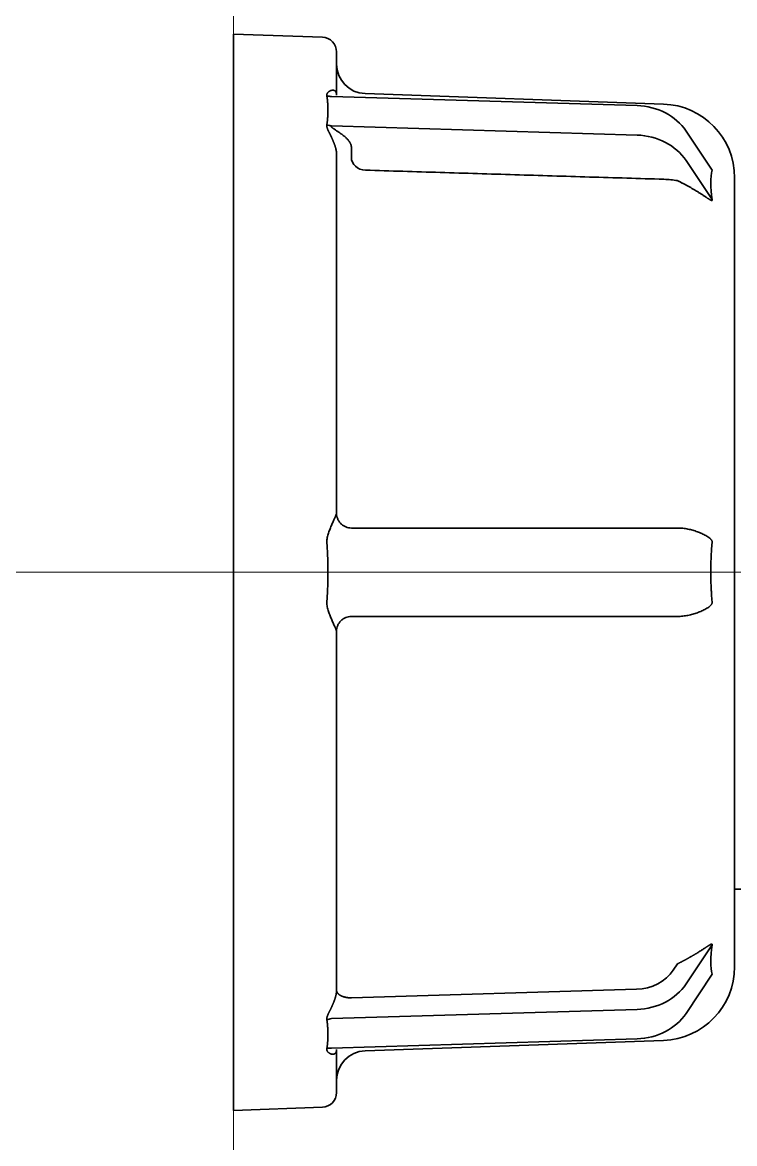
# Model space of a CAD drawing. Extents: x 6327 to 10269, y -393 to 3036.
# Drawn here: x 9422.17 to 9446.32, y 1330.65 to 1368.67 of the extents above; entities that cross this region are included whole.
import ezdxf

# ---------------------------------------------------------------- set-up
doc = ezdxf.new("R2010")
doc.units = 0
doc.header["$LTSCALE"] = 5
doc.layers.get('0').update_dxf_attribs({"linetype": 'CONTINUOUS', "lineweight": 0})
doc.layers.add('1', color=7, linetype='CONTINUOUS', true_color=0xffffff)

msp = doc.modelspace()

# ---------------------------------------------------------------- linework, layer by layer
at = {"color": 4}
for p, q in [((9429.323, 1400.026), (9429.323, 1300.026)), ((9379.323, 1350.026), (9479.323, 1350.026))]:
    msp.add_line(p, q, dxfattribs=at)
at = {"layer": '1', "color": 7, "linetype": 'Continuous', "lineweight": 35}
for p, q in [((9429.323, 1331.776), (9429.323, 1368.276)), ((9432.34, 1368.171), (9429.323, 1368.276)), ((9432.823, 1367.671), (9432.823, 1366.209)), ((9443.91, 1365.904), (9433.788, 1366.257)), ((9432.645, 1366.166), (9443.015, 1365.852)), ((9443.015, 1364.852), (9432.645, 1365.166)), ((9444.677, 1364.987), (9445.561, 1363.662)), ((9433.323, 1364.098), (9433.323, 1364.462)), ((9432.823, 1364.209), (9432.823, 1352.026)), ((9445.561, 1362.662), (9444.677, 1363.987)), ((9446.323, 1363.406), (9446.323, 1336.647)), ((9433.323, 1351.526), (9442.997, 1351.526)), ((9442.997, 1351.526), (9444.244, 1351.526)), ((9444.244, 1351.526), (9444.311, 1351.526)), ((9444.386, 1351.526), (9444.311, 1351.526)), ((9442.997, 1348.526), (9433.323, 1348.526)), ((9444.244, 1348.526), (9442.997, 1348.526)), ((9444.244, 1348.526), (9444.311, 1348.526)), ((9444.311, 1348.526), (9444.386, 1348.526)), ((9432.823, 1348.026), (9432.823, 1335.844)), ((9446.323, 1339.276), (9447.857, 1339.276)), ((9444.677, 1336.065), (9445.561, 1337.391)), ((9444.244, 1336.532), (9444.386, 1336.744)), ((9445.561, 1336.391), (9444.677, 1335.065)), ((9433.323, 1335.59), (9442.997, 1335.883)), ((9443.015, 1335.2), (9432.645, 1334.887)), ((9432.645, 1333.887), (9443.015, 1334.2)), ((9433.788, 1333.795), (9443.91, 1334.148)), ((9432.823, 1332.381), (9432.823, 1333.844)), ((9429.323, 1331.776), (9432.34, 1331.881))]:
    msp.add_line(p, q, dxfattribs=at)
for centre, radius, start, end in [((9432.323, 1367.671), 0.5, 0, 88), ((9433.823, 1367.257), 1, 180, 268), ((9443.823, 1363.406), 2.5, 0, 88), ((9443.823, 1336.647), 2.5, 272, 0), ((9433.823, 1332.795), 1, 92, 180), ((9432.323, 1332.381), 0.5, 272, 0)]:
    msp.add_arc(centre, radius, start, end, dxfattribs=at)
for centre, major_axis, ratio, start_param, end_param in [((9442.945, 1364.121), (-2, 0), 0.866025, 3.665191, 4.677482), ((9442.945, 1363.121), (2, 0), 0.866025, 0.523599, 1.53589), ((9433.825, 1364.096), (0.502, 0), 0.866025, 3.137813, 4.674264), ((9448.265, 1359.105), (2.46, -4.919), 0.25, 3.422403, 3.788078), ((9443.823, 1360.774), (-2.98, 0), 0.866025, 4.522349, 4.677177), ((9448.265, 1340.947), (-2.46, -4.919), 0.25, 5.6367, 6.002375), ((9442.945, 1337.181), (-1.5, 0), 0.866025, 1.605703, 2.617994), ((9442.945, 1336.931), (-2, 0), 0.866025, 1.605703, 2.617994), ((9442.945, 1335.931), (2, 0), 0.866025, 4.747296, 5.759587)]:
    msp.add_ellipse(centre, major_axis=major_axis, ratio=ratio, start_param=start_param, end_param=end_param, dxfattribs=at)
for points, knots in [([(9432.493, 1366.179), (9432.492, 1366.181), (9432.492, 1366.185), (9432.491, 1366.19), (9432.49, 1366.196), (9432.49, 1366.201), (9432.49, 1366.207), (9432.49, 1366.212), (9432.491, 1366.218), (9432.492, 1366.223), (9432.493, 1366.228), (9432.494, 1366.233), (9432.495, 1366.238), (9432.497, 1366.243), (9432.498, 1366.248), (9432.5, 1366.253), (9432.503, 1366.258), (9432.505, 1366.263), (9432.51, 1366.272), (9432.518, 1366.284), (9432.53, 1366.298), (9432.545, 1366.313), (9432.559, 1366.324), (9432.572, 1366.333), (9432.584, 1366.341), (9432.596, 1366.348), (9432.608, 1366.354), (9432.62, 1366.359), (9432.633, 1366.364), (9432.645, 1366.368), (9432.658, 1366.371), (9432.67, 1366.373), (9432.678, 1366.374), (9432.683, 1366.374)], [0, 0, 0, 0, 0.015878, 0.031814, 0.047812, 0.06388, 0.080024, 0.096249, 0.112563, 0.128971, 0.145479, 0.162093, 0.178818, 0.19566, 0.212625, 0.229717, 0.246942, 0.264306, 0.281812, 0.341486, 0.403922, 0.469212, 0.537436, 0.583365, 0.629342, 0.675374, 0.721474, 0.767649, 0.81391, 0.860266, 0.906726, 0.953301, 1, 1, 1, 1]), ([(9432.683, 1366.374), (9432.685, 1366.374), (9432.689, 1366.374), (9432.695, 1366.375), (9432.701, 1366.374), (9432.708, 1366.374), (9432.713, 1366.373), (9432.719, 1366.372), (9432.725, 1366.371), (9432.73, 1366.37), (9432.736, 1366.368), (9432.741, 1366.366), (9432.746, 1366.364), (9432.751, 1366.362), (9432.756, 1366.359), (9432.76, 1366.357), (9432.765, 1366.354), (9432.769, 1366.35), (9432.773, 1366.347), (9432.777, 1366.343), (9432.782, 1366.339), (9432.787, 1366.333), (9432.792, 1366.326), (9432.797, 1366.318), (9432.802, 1366.31), (9432.806, 1366.302), (9432.81, 1366.293), (9432.813, 1366.284), (9432.815, 1366.274), (9432.818, 1366.264), (9432.82, 1366.254), (9432.821, 1366.243), (9432.822, 1366.232), (9432.823, 1366.22), (9432.823, 1366.213), (9432.823, 1366.209)], [0, 0, 0, 0, 0.033366, 0.06622, 0.098563, 0.130401, 0.161736, 0.192573, 0.222914, 0.252765, 0.282129, 0.311011, 0.339415, 0.367347, 0.394812, 0.421815, 0.448361, 0.474458, 0.50011, 0.525325, 0.550109, 0.589003, 0.62668, 0.663174, 0.698524, 0.732768, 0.765952, 0.798124, 0.829336, 0.859645, 0.889114, 0.917809, 0.945803, 0.973173, 1, 1, 1, 1]), ([(9432.493, 1365.204), (9432.494, 1365.212), (9432.496, 1365.228), (9432.5, 1365.253), (9432.503, 1365.277), (9432.506, 1365.302), (9432.509, 1365.327), (9432.512, 1365.352), (9432.515, 1365.378), (9432.517, 1365.403), (9432.519, 1365.429), (9432.521, 1365.456), (9432.523, 1365.482), (9432.524, 1365.509), (9432.525, 1365.536), (9432.527, 1365.563), (9432.527, 1365.59), (9432.528, 1365.618), (9432.529, 1365.645), (9432.529, 1365.673), (9432.529, 1365.708), (9432.529, 1365.75), (9432.528, 1365.797), (9432.526, 1365.843), (9432.524, 1365.889), (9432.522, 1365.933), (9432.518, 1365.976), (9432.515, 1366.019), (9432.51, 1366.06), (9432.505, 1366.101), (9432.499, 1366.14), (9432.495, 1366.166), (9432.493, 1366.179)], [0, 0, 0, 0, 0.023767, 0.047813, 0.072139, 0.096746, 0.121634, 0.146804, 0.172257, 0.197993, 0.224014, 0.25032, 0.276911, 0.303788, 0.330952, 0.358404, 0.386144, 0.414172, 0.44249, 0.471098, 0.499996, 0.549727, 0.598592, 0.646596, 0.693742, 0.740031, 0.785469, 0.830058, 0.873802, 0.916704, 0.958769, 1, 1, 1, 1]), ([(9432.683, 1364.708), (9432.68, 1364.713), (9432.676, 1364.723), (9432.669, 1364.738), (9432.662, 1364.754), (9432.655, 1364.768), (9432.648, 1364.783), (9432.641, 1364.798), (9432.634, 1364.812), (9432.627, 1364.826), (9432.62, 1364.841), (9432.613, 1364.855), (9432.607, 1364.868), (9432.6, 1364.882), (9432.593, 1364.896), (9432.587, 1364.909), (9432.58, 1364.922), (9432.574, 1364.935), (9432.567, 1364.948), (9432.557, 1364.968), (9432.545, 1364.995), (9432.53, 1365.026), (9432.518, 1365.056), (9432.509, 1365.08), (9432.503, 1365.099), (9432.499, 1365.113), (9432.495, 1365.128), (9432.493, 1365.141), (9432.491, 1365.155), (9432.49, 1365.168), (9432.49, 1365.18), (9432.491, 1365.193), (9432.492, 1365.2), (9432.493, 1365.204)], [0, 0, 0, 0, 0.025956, 0.051873, 0.077753, 0.103598, 0.129409, 0.155187, 0.180935, 0.206654, 0.232345, 0.258011, 0.283653, 0.309272, 0.334871, 0.36045, 0.386012, 0.411559, 0.437091, 0.462612, 0.530774, 0.596037, 0.65848, 0.718196, 0.751132, 0.783577, 0.815565, 0.847131, 0.878313, 0.90915, 0.939682, 0.969951, 1, 1, 1, 1]), ([(9432.645, 1365.166), (9432.644, 1365.164), (9432.642, 1365.161), (9432.641, 1365.156), (9432.64, 1365.151), (9432.641, 1365.146), (9432.642, 1365.14), (9432.645, 1365.134), (9432.649, 1365.128), (9432.654, 1365.122), (9432.66, 1365.115), (9432.667, 1365.109), (9432.678, 1365.099), (9432.695, 1365.086), (9432.719, 1365.069), (9432.748, 1365.049), (9432.775, 1365.032), (9432.801, 1365.015), (9432.828, 1364.998), (9432.863, 1364.975), (9432.911, 1364.942), (9432.966, 1364.904), (9433.025, 1364.861), (9433.075, 1364.82), (9433.122, 1364.779), (9433.163, 1364.74), (9433.199, 1364.702), (9433.222, 1364.674), (9433.236, 1364.657), (9433.241, 1364.649), (9433.247, 1364.641), (9433.253, 1364.634), (9433.258, 1364.626), (9433.263, 1364.619), (9433.268, 1364.611), (9433.272, 1364.604), (9433.277, 1364.596), (9433.281, 1364.589), (9433.285, 1364.582), (9433.289, 1364.575), (9433.292, 1364.567), (9433.296, 1364.56), (9433.299, 1364.553), (9433.302, 1364.546), (9433.305, 1364.539), (9433.307, 1364.533), (9433.31, 1364.526), (9433.312, 1364.519), (9433.314, 1364.512), (9433.316, 1364.506), (9433.318, 1364.499), (9433.319, 1364.493), (9433.32, 1364.487), (9433.321, 1364.48), (9433.322, 1364.474), (9433.323, 1364.468), (9433.323, 1364.464), (9433.323, 1364.462)], [0, 0, 0, 0, 0.008827, 0.017529, 0.026214, 0.034991, 0.043964, 0.053232, 0.062884, 0.073, 0.083649, 0.094889, 0.106772, 0.133274, 0.163963, 0.19895, 0.238314, 0.259625, 0.290185, 0.329995, 0.379055, 0.458183, 0.519485, 0.58154, 0.638683, 0.690987, 0.738547, 0.781491, 0.790577, 0.79953, 0.808349, 0.817039, 0.8256, 0.834035, 0.842346, 0.850535, 0.858606, 0.86656, 0.874401, 0.882131, 0.889753, 0.89727, 0.904687, 0.912004, 0.919228, 0.92636, 0.933406, 0.940368, 0.947251, 0.954059, 0.960796, 0.967468, 0.974078, 0.980631, 0.987132, 0.993587, 1, 1, 1, 1]), ([(9432.823, 1364.209), (9432.823, 1364.211), (9432.823, 1364.216), (9432.823, 1364.223), (9432.822, 1364.231), (9432.822, 1364.239), (9432.821, 1364.247), (9432.821, 1364.255), (9432.82, 1364.263), (9432.819, 1364.271), (9432.818, 1364.28), (9432.817, 1364.288), (9432.816, 1364.297), (9432.814, 1364.306), (9432.813, 1364.315), (9432.811, 1364.325), (9432.809, 1364.334), (9432.807, 1364.344), (9432.805, 1364.353), (9432.803, 1364.363), (9432.801, 1364.373), (9432.798, 1364.383), (9432.796, 1364.394), (9432.793, 1364.404), (9432.79, 1364.414), (9432.787, 1364.425), (9432.784, 1364.436), (9432.78, 1364.451), (9432.774, 1364.471), (9432.766, 1364.496), (9432.757, 1364.521), (9432.748, 1364.547), (9432.738, 1364.573), (9432.728, 1364.599), (9432.717, 1364.626), (9432.706, 1364.653), (9432.695, 1364.68), (9432.687, 1364.699), (9432.683, 1364.708)], [0, 0, 0, 0, 0.014378, 0.028902, 0.043586, 0.058442, 0.073484, 0.088723, 0.104172, 0.11984, 0.13574, 0.151881, 0.168274, 0.184928, 0.201853, 0.219056, 0.236547, 0.254333, 0.272422, 0.290821, 0.309537, 0.328577, 0.347948, 0.367654, 0.387703, 0.408098, 0.428847, 0.449953, 0.497402, 0.546428, 0.597075, 0.649384, 0.703393, 0.759133, 0.816637, 0.875933, 0.937046, 1, 1, 1, 1]), ([(9444.386, 1363.309), (9444.397, 1363.303), (9444.42, 1363.291), (9444.455, 1363.274), (9444.49, 1363.255), (9444.527, 1363.236), (9444.565, 1363.217), (9444.604, 1363.196), (9444.644, 1363.175), (9444.685, 1363.153), (9444.727, 1363.13), (9444.769, 1363.107), (9444.812, 1363.083), (9444.856, 1363.058), (9444.901, 1363.033), (9444.946, 1363.006), (9444.991, 1362.979), (9445.037, 1362.951), (9445.082, 1362.923), (9445.124, 1362.897), (9445.163, 1362.871), (9445.202, 1362.846), (9445.243, 1362.819), (9445.283, 1362.792), (9445.322, 1362.766), (9445.355, 1362.743), (9445.383, 1362.725), (9445.407, 1362.71), (9445.427, 1362.697), (9445.446, 1362.685), (9445.463, 1362.674), (9445.48, 1362.665), (9445.495, 1362.656), (9445.505, 1362.65), (9445.513, 1362.646), (9445.516, 1362.644), (9445.52, 1362.642), (9445.524, 1362.641), (9445.527, 1362.639), (9445.531, 1362.638), (9445.534, 1362.637), (9445.537, 1362.636), (9445.539, 1362.635), (9445.542, 1362.635), (9445.545, 1362.634), (9445.547, 1362.634), (9445.549, 1362.634), (9445.551, 1362.634), (9445.553, 1362.634), (9445.555, 1362.635), (9445.556, 1362.635), (9445.557, 1362.636), (9445.559, 1362.637), (9445.56, 1362.638), (9445.561, 1362.639), (9445.561, 1362.641), (9445.562, 1362.642), (9445.562, 1362.644), (9445.563, 1362.646), (9445.563, 1362.648), (9445.563, 1362.651), (9445.562, 1362.653), (9445.562, 1362.656), (9445.562, 1362.659), (9445.561, 1362.661), (9445.561, 1362.662)], [0, 0, 0, 0, 0.022749, 0.046442, 0.071084, 0.096677, 0.123224, 0.150727, 0.17919, 0.208613, 0.238998, 0.270347, 0.302662, 0.335944, 0.370194, 0.405413, 0.441603, 0.478764, 0.516896, 0.550512, 0.584107, 0.617682, 0.651237, 0.690279, 0.725292, 0.756281, 0.783252, 0.803729, 0.82322, 0.841731, 0.85927, 0.875843, 0.891461, 0.906135, 0.910594, 0.914927, 0.919136, 0.92322, 0.927183, 0.931027, 0.934753, 0.938363, 0.941861, 0.945249, 0.948531, 0.951708, 0.954786, 0.957768, 0.96066, 0.963464, 0.966189, 0.968838, 0.971418, 0.973938, 0.976403, 0.978822, 0.981203, 0.983556, 0.985888, 0.988211, 0.990533, 0.992863, 0.995212, 0.997588, 1, 1, 1, 1]), ([(9432.493, 1351.001), (9432.49, 1351.028), (9432.49, 1351.055), (9432.492, 1351.109), (9432.495, 1351.136), (9432.503, 1351.189), (9432.509, 1351.215), (9432.521, 1351.267), (9432.529, 1351.293), (9432.545, 1351.343), (9432.553, 1351.368), (9432.571, 1351.418), (9432.58, 1351.442), (9432.608, 1351.514), (9432.627, 1351.561), (9432.656, 1351.631), (9432.666, 1351.654), (9432.685, 1351.698), (9432.695, 1351.72), (9432.713, 1351.763), (9432.722, 1351.785), (9432.736, 1351.815), (9432.74, 1351.826), (9432.749, 1351.846), (9432.754, 1351.856), (9432.766, 1351.885), (9432.774, 1351.903), (9432.789, 1351.938), (9432.796, 1351.954), (9432.805, 1351.976), (9432.808, 1351.983), (9432.813, 1351.996), (9432.815, 1352.001), (9432.819, 1352.011), (9432.82, 1352.015), (9432.822, 1352.022), (9432.823, 1352.025), (9432.823, 1352.026)], [0, 0, 0, 0, 0.0625, 0.0625, 0.125, 0.125, 0.1875, 0.1875, 0.25, 0.25, 0.3125, 0.3125, 0.375, 0.375, 0.5, 0.5, 0.5625, 0.5625, 0.625, 0.625, 0.6875, 0.6875, 0.71875, 0.71875, 0.75, 0.75, 0.8125, 0.8125, 0.875, 0.875, 0.90625, 0.90625, 0.9375, 0.9375, 0.96875, 0.96875, 1, 1, 1, 1]), ([(9432.969, 1351.673), (9432.946, 1351.696), (9432.925, 1351.721), (9432.889, 1351.776), (9432.873, 1351.805), (9432.848, 1351.865), (9432.839, 1351.896), (9432.826, 1351.961), (9432.823, 1351.993), (9432.823, 1352.026)], [0, 0, 0, 0, 0.25, 0.25, 0.5, 0.5, 0.75, 0.75, 1, 1, 1, 1]), ([(9433.323, 1351.526), (9433.29, 1351.526), (9433.257, 1351.529), (9433.193, 1351.542), (9433.162, 1351.552), (9433.101, 1351.577), (9433.072, 1351.592), (9433.018, 1351.629), (9432.992, 1351.649), (9432.969, 1351.673)], [0, 0, 0, 0, 0.25, 0.25, 0.5, 0.5, 0.75, 0.75, 1, 1, 1, 1]), ([(9445.561, 1351.026), (9445.562, 1351.03), (9445.562, 1351.035), (9445.563, 1351.044), (9445.563, 1351.048), (9445.562, 1351.057), (9445.562, 1351.062), (9445.56, 1351.071), (9445.559, 1351.075), (9445.555, 1351.087), (9445.551, 1351.095), (9445.544, 1351.109), (9445.54, 1351.115), (9445.532, 1351.127), (9445.527, 1351.133), (9445.518, 1351.144), (9445.513, 1351.149), (9445.499, 1351.164), (9445.489, 1351.173), (9445.458, 1351.199), (9445.437, 1351.214), (9445.394, 1351.243), (9445.372, 1351.256), (9445.304, 1351.294), (9445.258, 1351.317), (9445.186, 1351.35), (9445.162, 1351.36), (9445.113, 1351.38), (9445.088, 1351.389), (9445.012, 1351.417), (9444.959, 1351.434), (9444.853, 1351.464), (9444.798, 1351.477), (9444.685, 1351.5), (9444.627, 1351.509), (9444.508, 1351.522), (9444.448, 1351.526), (9444.386, 1351.526)], [0, 0, 0, 0, 0.007813, 0.007813, 0.015625, 0.015625, 0.023438, 0.023438, 0.03125, 0.03125, 0.046875, 0.046875, 0.0625, 0.0625, 0.078125, 0.078125, 0.09375, 0.09375, 0.125, 0.125, 0.1875, 0.1875, 0.25, 0.25, 0.375, 0.375, 0.4375, 0.4375, 0.5, 0.5, 0.625, 0.625, 0.75, 0.75, 0.875, 0.875, 1, 1, 1, 1]), ([(9432.493, 1349.051), (9432.499, 1349.132), (9432.505, 1349.214), (9432.514, 1349.376), (9432.518, 1349.457), (9432.526, 1349.701), (9432.529, 1349.863), (9432.529, 1350.189), (9432.526, 1350.351), (9432.518, 1350.595), (9432.514, 1350.676), (9432.505, 1350.839), (9432.499, 1350.92), (9432.493, 1351.001)], [0, 0, 0, 0, 0.125, 0.125, 0.25, 0.25, 0.5, 0.5, 0.75, 0.75, 0.875, 0.875, 1, 1, 1, 1]), ([(9445.561, 1349.026), (9445.553, 1349.109), (9445.546, 1349.192), (9445.538, 1349.318), (9445.535, 1349.359), (9445.53, 1349.443), (9445.528, 1349.485), (9445.519, 1349.694), (9445.515, 1349.861), (9445.515, 1350.195), (9445.519, 1350.361), (9445.534, 1350.694), (9445.545, 1350.86), (9445.561, 1351.026)], [0, 0, 0, 0, 0.125, 0.125, 0.1875, 0.1875, 0.25, 0.25, 0.5, 0.5, 0.75, 0.75, 1, 1, 1, 1]), ([(9432.823, 1348.026), (9432.823, 1348.028), (9432.822, 1348.03), (9432.82, 1348.037), (9432.819, 1348.041), (9432.815, 1348.051), (9432.813, 1348.057), (9432.808, 1348.069), (9432.805, 1348.076), (9432.796, 1348.098), (9432.789, 1348.114), (9432.778, 1348.141), (9432.774, 1348.15), (9432.766, 1348.168), (9432.762, 1348.178), (9432.749, 1348.207), (9432.74, 1348.227), (9432.722, 1348.268), (9432.713, 1348.289), (9432.694, 1348.332), (9432.685, 1348.354), (9432.666, 1348.399), (9432.656, 1348.422), (9432.627, 1348.491), (9432.608, 1348.538), (9432.57, 1348.634), (9432.553, 1348.683), (9432.529, 1348.759), (9432.521, 1348.785), (9432.509, 1348.837), (9432.503, 1348.863), (9432.495, 1348.916), (9432.492, 1348.943), (9432.49, 1348.997), (9432.49, 1349.024), (9432.493, 1349.051)], [0, 0, 0, 0, 0.03125, 0.03125, 0.0625, 0.0625, 0.09375, 0.09375, 0.125, 0.125, 0.1875, 0.1875, 0.21875, 0.21875, 0.25, 0.25, 0.3125, 0.3125, 0.375, 0.375, 0.4375, 0.4375, 0.5, 0.5, 0.625, 0.625, 0.75, 0.75, 0.8125, 0.8125, 0.875, 0.875, 0.9375, 0.9375, 1, 1, 1, 1]), ([(9444.386, 1348.526), (9444.448, 1348.526), (9444.509, 1348.53), (9444.627, 1348.543), (9444.685, 1348.552), (9444.769, 1348.569), (9444.797, 1348.575), (9444.852, 1348.589), (9444.879, 1348.596), (9444.96, 1348.619), (9445.012, 1348.636), (9445.113, 1348.672), (9445.162, 1348.692), (9445.258, 1348.735), (9445.304, 1348.758), (9445.372, 1348.796), (9445.394, 1348.809), (9445.437, 1348.838), (9445.458, 1348.853), (9445.489, 1348.879), (9445.499, 1348.888), (9445.518, 1348.908), (9445.527, 1348.919), (9445.54, 1348.937), (9445.544, 1348.944), (9445.552, 1348.958), (9445.555, 1348.965), (9445.559, 1348.978), (9445.56, 1348.982), (9445.562, 1348.991), (9445.562, 1348.995), (9445.563, 1349.004), (9445.563, 1349.009), (9445.562, 1349.018), (9445.562, 1349.022), (9445.561, 1349.026)], [0, 0, 0, 0, 0.125, 0.125, 0.25, 0.25, 0.3125, 0.3125, 0.375, 0.375, 0.5, 0.5, 0.625, 0.625, 0.75, 0.75, 0.8125, 0.8125, 0.875, 0.875, 0.90625, 0.90625, 0.9375, 0.9375, 0.953125, 0.953125, 0.96875, 0.96875, 0.976562, 0.976562, 0.984375, 0.984375, 0.992188, 0.992188, 1, 1, 1, 1]), ([(9432.823, 1348.026), (9432.823, 1348.059), (9432.826, 1348.092), (9432.839, 1348.156), (9432.848, 1348.187), (9432.873, 1348.248), (9432.889, 1348.277), (9432.925, 1348.331), (9432.946, 1348.357), (9432.969, 1348.38)], [0, 0, 0, 0, 0.25, 0.25, 0.5, 0.5, 0.75, 0.75, 1, 1, 1, 1]), ([(9432.969, 1348.38), (9432.992, 1348.403), (9433.018, 1348.424), (9433.072, 1348.46), (9433.101, 1348.476), (9433.162, 1348.501), (9433.193, 1348.51), (9433.257, 1348.523), (9433.29, 1348.526), (9433.323, 1348.526)], [0, 0, 0, 0, 0.25, 0.25, 0.5, 0.5, 0.75, 0.75, 1, 1, 1, 1]), ([(9445.561, 1337.391), (9445.561, 1337.393), (9445.562, 1337.396), (9445.563, 1337.401), (9445.562, 1337.405), (9445.562, 1337.409), (9445.56, 1337.411), (9445.558, 1337.413), (9445.555, 1337.415), (9445.552, 1337.416), (9445.547, 1337.416), (9445.543, 1337.415), (9445.537, 1337.414), (9445.531, 1337.412), (9445.524, 1337.409), (9445.516, 1337.406), (9445.508, 1337.402), (9445.499, 1337.397), (9445.489, 1337.392), (9445.479, 1337.386), (9445.468, 1337.379), (9445.456, 1337.372), (9445.443, 1337.364), (9445.429, 1337.356), (9445.415, 1337.347), (9445.4, 1337.337), (9445.385, 1337.327), (9445.369, 1337.315), (9445.349, 1337.302), (9445.323, 1337.284), (9445.29, 1337.261), (9445.249, 1337.234), (9445.201, 1337.203), (9445.145, 1337.168), (9445.096, 1337.137), (9445.056, 1337.113), (9445.029, 1337.096), (9445.002, 1337.08), (9444.975, 1337.064), (9444.949, 1337.049), (9444.923, 1337.034), (9444.897, 1337.019), (9444.871, 1337.004), (9444.845, 1336.99), (9444.82, 1336.976), (9444.796, 1336.962), (9444.771, 1336.948), (9444.747, 1336.935), (9444.724, 1336.922), (9444.7, 1336.909), (9444.677, 1336.897), (9444.655, 1336.885), (9444.633, 1336.873), (9444.611, 1336.861), (9444.59, 1336.85), (9444.569, 1336.839), (9444.549, 1336.828), (9444.529, 1336.817), (9444.509, 1336.807), (9444.49, 1336.797), (9444.472, 1336.788), (9444.453, 1336.778), (9444.436, 1336.769), (9444.419, 1336.76), (9444.402, 1336.752), (9444.391, 1336.746), (9444.386, 1336.744)], [0, 0, 0, 0, 0.004544, 0.009028, 0.013541, 0.018167, 0.022988, 0.028072, 0.033482, 0.039266, 0.045466, 0.052116, 0.059242, 0.066866, 0.075007, 0.083678, 0.092894, 0.102662, 0.112993, 0.123892, 0.135367, 0.147423, 0.160064, 0.173293, 0.187116, 0.201533, 0.216549, 0.229363, 0.248013, 0.272499, 0.302822, 0.338982, 0.38098, 0.428814, 0.482486, 0.504966, 0.527059, 0.548765, 0.570084, 0.591016, 0.611561, 0.63172, 0.651492, 0.670877, 0.689877, 0.70849, 0.726718, 0.744559, 0.762015, 0.779086, 0.795771, 0.812071, 0.827986, 0.843517, 0.858663, 0.873425, 0.887803, 0.901798, 0.91541, 0.928639, 0.941485, 0.95395, 0.966033, 0.977736, 0.989058, 1, 1, 1, 1]), ([(9432.683, 1335.344), (9432.685, 1335.349), (9432.689, 1335.359), (9432.696, 1335.374), (9432.702, 1335.389), (9432.709, 1335.405), (9432.715, 1335.42), (9432.721, 1335.434), (9432.727, 1335.449), (9432.732, 1335.464), (9432.738, 1335.478), (9432.743, 1335.492), (9432.749, 1335.507), (9432.754, 1335.521), (9432.758, 1335.535), (9432.763, 1335.548), (9432.768, 1335.562), (9432.772, 1335.575), (9432.776, 1335.589), (9432.78, 1335.602), (9432.784, 1335.615), (9432.788, 1335.628), (9432.791, 1335.64), (9432.794, 1335.653), (9432.797, 1335.665), (9432.8, 1335.677), (9432.803, 1335.689), (9432.806, 1335.701), (9432.808, 1335.712), (9432.81, 1335.724), (9432.812, 1335.735), (9432.814, 1335.746), (9432.816, 1335.756), (9432.817, 1335.767), (9432.819, 1335.777), (9432.82, 1335.787), (9432.821, 1335.797), (9432.822, 1335.807), (9432.822, 1335.816), (9432.823, 1335.826), (9432.823, 1335.835), (9432.823, 1335.841), (9432.823, 1335.844)], [0, 0, 0, 0, 0.035073, 0.069552, 0.103441, 0.136743, 0.169461, 0.201601, 0.233165, 0.264159, 0.294588, 0.324455, 0.353767, 0.382529, 0.410747, 0.438426, 0.465574, 0.492197, 0.518301, 0.543896, 0.568988, 0.593586, 0.6177, 0.641338, 0.66451, 0.687227, 0.7095, 0.731341, 0.752762, 0.773776, 0.794397, 0.81464, 0.834519, 0.854051, 0.873253, 0.892142, 0.910736, 0.929056, 0.947121, 0.964952, 0.982571, 1, 1, 1, 1]), ([(9432.823, 1335.844), (9432.823, 1335.843), (9432.823, 1335.843), (9432.823, 1335.842), (9432.823, 1335.841), (9432.823, 1335.839), (9432.823, 1335.837), (9432.823, 1335.835), (9432.823, 1335.832), (9432.824, 1335.829), (9432.824, 1335.826), (9432.825, 1335.822), (9432.825, 1335.818), (9432.826, 1335.814), (9432.827, 1335.809), (9432.829, 1335.804), (9432.83, 1335.799), (9432.832, 1335.793), (9432.835, 1335.787), (9432.838, 1335.781), (9432.841, 1335.775), (9432.845, 1335.768), (9432.85, 1335.761), (9432.855, 1335.754), (9432.861, 1335.746), (9432.867, 1335.738), (9432.875, 1335.731), (9432.883, 1335.722), (9432.892, 1335.714), (9432.902, 1335.706), (9432.913, 1335.698), (9432.926, 1335.689), (9432.939, 1335.681), (9432.954, 1335.673), (9432.964, 1335.667), (9432.969, 1335.664)], [0, 0, 0, 0, 0.002611, 0.00694, 0.012997, 0.020783, 0.0303, 0.041547, 0.054527, 0.069238, 0.085681, 0.103857, 0.123764, 0.145404, 0.168776, 0.19388, 0.220716, 0.249285, 0.279587, 0.31162, 0.345386, 0.380884, 0.418115, 0.457078, 0.497773, 0.540201, 0.58436, 0.630253, 0.677877, 0.727234, 0.778323, 0.831144, 0.885697, 0.941982, 1, 1, 1, 1]), ([(9432.969, 1335.664), (9432.972, 1335.663), (9432.978, 1335.66), (9432.986, 1335.656), (9432.995, 1335.653), (9433.003, 1335.649), (9433.012, 1335.646), (9433.02, 1335.642), (9433.029, 1335.639), (9433.037, 1335.636), (9433.046, 1335.633), (9433.054, 1335.63), (9433.063, 1335.628), (9433.071, 1335.625), (9433.079, 1335.623), (9433.087, 1335.621), (9433.096, 1335.618), (9433.104, 1335.616), (9433.112, 1335.614), (9433.12, 1335.613), (9433.127, 1335.611), (9433.135, 1335.609), (9433.143, 1335.608), (9433.15, 1335.606), (9433.158, 1335.605), (9433.165, 1335.604), (9433.172, 1335.603), (9433.179, 1335.602), (9433.186, 1335.601), (9433.192, 1335.6), (9433.199, 1335.599), (9433.205, 1335.598), (9433.211, 1335.597), (9433.217, 1335.597), (9433.223, 1335.596), (9433.229, 1335.595), (9433.235, 1335.595), (9433.24, 1335.594), (9433.245, 1335.594), (9433.251, 1335.593), (9433.255, 1335.593), (9433.26, 1335.593), (9433.265, 1335.593), (9433.269, 1335.592), (9433.273, 1335.592), (9433.278, 1335.592), (9433.281, 1335.592), (9433.285, 1335.591), (9433.289, 1335.591), (9433.292, 1335.591), (9433.295, 1335.591), (9433.298, 1335.591), (9433.301, 1335.591), (9433.304, 1335.591), (9433.306, 1335.591), (9433.309, 1335.591), (9433.311, 1335.591), (9433.313, 1335.591), (9433.315, 1335.591), (9433.316, 1335.591), (9433.318, 1335.591), (9433.319, 1335.59), (9433.32, 1335.59), (9433.321, 1335.59), (9433.322, 1335.59), (9433.322, 1335.59), (9433.323, 1335.59), (9433.323, 1335.59), (9433.323, 1335.59)], [0, 0, 0, 0, 0.02978, 0.05911, 0.087989, 0.116419, 0.144399, 0.171928, 0.199008, 0.225637, 0.251816, 0.277545, 0.302824, 0.327653, 0.352032, 0.375961, 0.399439, 0.422468, 0.445046, 0.467175, 0.488853, 0.510081, 0.530859, 0.551187, 0.571065, 0.590493, 0.60947, 0.627998, 0.646075, 0.663703, 0.68088, 0.697607, 0.713884, 0.729711, 0.745088, 0.760015, 0.774491, 0.788518, 0.802094, 0.81522, 0.827897, 0.840123, 0.851899, 0.863225, 0.8741, 0.884526, 0.894502, 0.904027, 0.913102, 0.921728, 0.929903, 0.937628, 0.944903, 0.951728, 0.958102, 0.964027, 0.969502, 0.974526, 0.979101, 0.983225, 0.986899, 0.990124, 0.992898, 0.995222, 0.997097, 0.998521, 0.999497, 1, 1, 1, 1]), ([(9432.493, 1334.848), (9432.492, 1334.85), (9432.492, 1334.854), (9432.491, 1334.859), (9432.491, 1334.865), (9432.491, 1334.871), (9432.491, 1334.877), (9432.491, 1334.884), (9432.491, 1334.89), (9432.492, 1334.897), (9432.493, 1334.903), (9432.494, 1334.91), (9432.495, 1334.917), (9432.496, 1334.924), (9432.498, 1334.932), (9432.5, 1334.939), (9432.502, 1334.947), (9432.504, 1334.954), (9432.507, 1334.962), (9432.51, 1334.97), (9432.512, 1334.979), (9432.515, 1334.987), (9432.519, 1334.995), (9432.522, 1335.004), (9432.526, 1335.013), (9432.53, 1335.022), (9432.534, 1335.031), (9432.538, 1335.041), (9432.542, 1335.05), (9432.547, 1335.06), (9432.551, 1335.07), (9432.556, 1335.08), (9432.564, 1335.095), (9432.573, 1335.114), (9432.585, 1335.138), (9432.597, 1335.163), (9432.609, 1335.188), (9432.622, 1335.213), (9432.634, 1335.238), (9432.646, 1335.264), (9432.658, 1335.29), (9432.67, 1335.317), (9432.679, 1335.335), (9432.683, 1335.344)], [0, 0, 0, 0, 0.014414, 0.028974, 0.043684, 0.058551, 0.073581, 0.088779, 0.104152, 0.119704, 0.13544, 0.151365, 0.167484, 0.183801, 0.200322, 0.217049, 0.233988, 0.251142, 0.268514, 0.286109, 0.303929, 0.321979, 0.34026, 0.358778, 0.377533, 0.39653, 0.41577, 0.435257, 0.454992, 0.474978, 0.495218, 0.515714, 0.536467, 0.583885, 0.63104, 0.677944, 0.724604, 0.77103, 0.817232, 0.86322, 0.909004, 0.954594, 1, 1, 1, 1]), ([(9432.493, 1333.873), (9432.494, 1333.881), (9432.496, 1333.895), (9432.5, 1333.918), (9432.503, 1333.941), (9432.506, 1333.964), (9432.509, 1333.987), (9432.512, 1334.011), (9432.515, 1334.035), (9432.517, 1334.06), (9432.519, 1334.085), (9432.521, 1334.11), (9432.523, 1334.135), (9432.524, 1334.161), (9432.525, 1334.187), (9432.527, 1334.213), (9432.527, 1334.24), (9432.528, 1334.267), (9432.529, 1334.295), (9432.529, 1334.323), (9432.529, 1334.357), (9432.529, 1334.399), (9432.528, 1334.447), (9432.526, 1334.494), (9432.524, 1334.541), (9432.522, 1334.587), (9432.518, 1334.632), (9432.515, 1334.677), (9432.51, 1334.721), (9432.505, 1334.764), (9432.499, 1334.806), (9432.495, 1334.834), (9432.493, 1334.848)], [0, 0, 0, 0, 0.023767, 0.047813, 0.072139, 0.096746, 0.121634, 0.146804, 0.172257, 0.197993, 0.224014, 0.25032, 0.276911, 0.303788, 0.330952, 0.358404, 0.386144, 0.414172, 0.44249, 0.471098, 0.499996, 0.549727, 0.598592, 0.646596, 0.693742, 0.740031, 0.785469, 0.830058, 0.873802, 0.916704, 0.958769, 1, 1, 1, 1]), ([(9432.683, 1333.678), (9432.68, 1333.678), (9432.676, 1333.679), (9432.669, 1333.68), (9432.662, 1333.681), (9432.655, 1333.682), (9432.648, 1333.684), (9432.641, 1333.686), (9432.634, 1333.688), (9432.627, 1333.691), (9432.62, 1333.693), (9432.613, 1333.696), (9432.607, 1333.699), (9432.6, 1333.703), (9432.593, 1333.706), (9432.587, 1333.71), (9432.58, 1333.714), (9432.574, 1333.718), (9432.567, 1333.722), (9432.557, 1333.729), (9432.545, 1333.74), (9432.53, 1333.754), (9432.518, 1333.769), (9432.509, 1333.782), (9432.503, 1333.793), (9432.499, 1333.803), (9432.495, 1333.812), (9432.493, 1333.822), (9432.491, 1333.832), (9432.49, 1333.842), (9432.49, 1333.852), (9432.491, 1333.862), (9432.492, 1333.87), (9432.493, 1333.873)], [0, 0, 0, 0, 0.025953, 0.051868, 0.077745, 0.103588, 0.129396, 0.155172, 0.180918, 0.206634, 0.232323, 0.257987, 0.283627, 0.309244, 0.334841, 0.360418, 0.385979, 0.411523, 0.437054, 0.462572, 0.530757, 0.596034, 0.658483, 0.718197, 0.751135, 0.783581, 0.815569, 0.847136, 0.878317, 0.909154, 0.939685, 0.969953, 1, 1, 1, 1]), ([(9432.823, 1333.844), (9432.823, 1333.841), (9432.823, 1333.837), (9432.823, 1333.831), (9432.822, 1333.825), (9432.822, 1333.819), (9432.821, 1333.813), (9432.821, 1333.807), (9432.82, 1333.801), (9432.819, 1333.796), (9432.818, 1333.79), (9432.817, 1333.785), (9432.816, 1333.779), (9432.814, 1333.774), (9432.813, 1333.769), (9432.811, 1333.764), (9432.809, 1333.759), (9432.807, 1333.754), (9432.805, 1333.749), (9432.803, 1333.745), (9432.801, 1333.74), (9432.798, 1333.736), (9432.796, 1333.732), (9432.793, 1333.728), (9432.79, 1333.724), (9432.787, 1333.72), (9432.784, 1333.716), (9432.78, 1333.711), (9432.774, 1333.706), (9432.766, 1333.699), (9432.757, 1333.694), (9432.748, 1333.689), (9432.738, 1333.685), (9432.728, 1333.682), (9432.717, 1333.679), (9432.706, 1333.678), (9432.695, 1333.678), (9432.687, 1333.678), (9432.683, 1333.678)], [0, 0, 0, 0, 0.014379, 0.028904, 0.043589, 0.058446, 0.073488, 0.088728, 0.104176, 0.119845, 0.135744, 0.151885, 0.168277, 0.184931, 0.201854, 0.219056, 0.236545, 0.254329, 0.272417, 0.290814, 0.309528, 0.328566, 0.347934, 0.367637, 0.387683, 0.408076, 0.428821, 0.449923, 0.497367, 0.546389, 0.597035, 0.649344, 0.703354, 0.759099, 0.816609, 0.875912, 0.937034, 1, 1, 1, 1])]:
    msp.add_open_spline(points, degree=3, knots=knots, dxfattribs=at)
for points, degree in [([(9432.493, 1366.179), (9432.517, 1366.173), (9432.567, 1366.165), (9432.619, 1366.164), (9432.645, 1366.166)], 3), ([(9432.493, 1365.204), (9432.541, 1365.185), (9432.593, 1365.172), (9432.645, 1365.166)], 3), ([(9433.805, 1363.662), (9443.928, 1363.353)], 1), ([(9432.493, 1334.848), (9432.517, 1334.858), (9432.567, 1334.874), (9432.619, 1334.884), (9432.645, 1334.887)], 3), ([(9432.493, 1333.873), (9432.541, 1333.885), (9432.593, 1333.889), (9432.645, 1333.887)], 3)]:
    msp.add_open_spline(points, degree=degree, dxfattribs=at)

doc.saveas('drawing.dxf')
